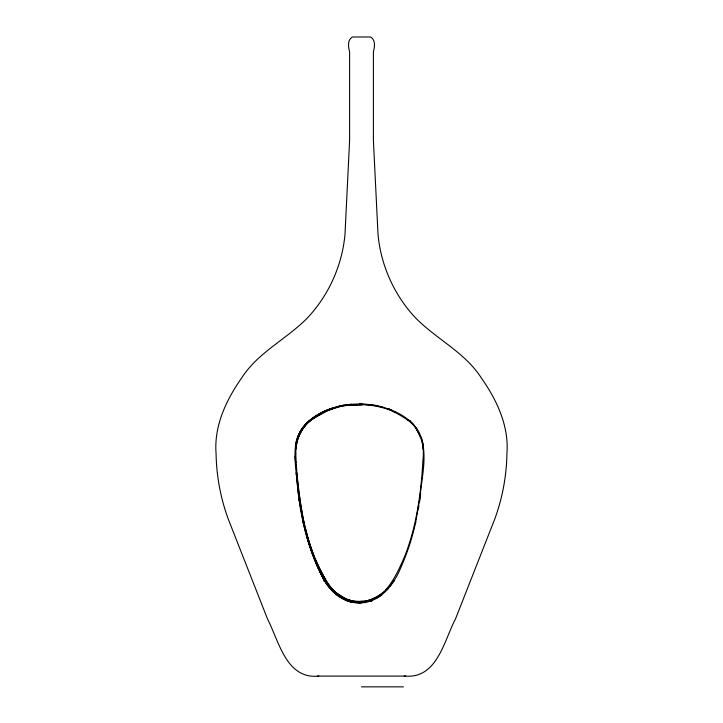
<?xml version="1.0" encoding="UTF-8"?>
<svg xmlns="http://www.w3.org/2000/svg" width="723" height="723" viewBox="0 0 723 723"><rect width="100%" height="100%" fill="white"/><g stroke="black" fill="none" stroke-linecap="round" stroke-linejoin="round"><path stroke-width="1.08" d="M385.504 590.122C394.333 580.126 399.855 567.474 405.151 555.309A243.28 233.303 -44.5 0 0 415.065 522.087C419.512 501.825 421.843 481.138 422.883 460.424C425.214 444.365 419.367 426.254 404.546 418.039A73.791 70.764 44.5 0 0 397.523 413.809C363.615 394.306 295.129 404.934 295.824 453.854M419.711 501.681C420.876 478.843 429.2 453.972 419.006 432.246C410.158 416.584 392.074 408.775 375.165 405.341C350.583 401.238 322.756 406.335 304.934 424.808C289.083 442.738 296.629 467.962 297.74 489.335M295.797 449.2L296.059 446.272M420.705 493.448L415.454 523.443M418.888 505.883L418.219 509.787M295.346 446.272L295.472 445.513M415.77 522.087L414.171 528.829A243.425 233.439 -44.5 0 1 400.587 568.206C393.375 585.422 379.286 603.515 358.653 602.837M295.806 443.371C298.942 426.425 313.71 414.993 329.073 409.345M387.058 588.414C381.78 594.921 374.017 599.159 365.919 601.039L365.278 602.702L365.919 601.057M297.46 437.677L301.491 429.661M302.006 428.875L307.167 422.566L312.878 418.039M390.149 586.118L393.791 580.849M381.726 595.101L376.466 598.273M347.862 405.341L361.97 404.681M388.152 588.63L387.049 589.841M351.622 404.247L350.556 404.374M313.493 418.527C303.985 424.274 297.777 434.64 296.159 445.513C297.316 436.828 301.907 429.037 307.627 422.566L308.007 422.566C315.373 416.773 323.506 411.559 332.553 408.856M330.077 408.902L342.684 405.341L350.863 404.374M314.243 418.039L328.278 410.293L336.755 407.582M314.948 416.692L327.121 410.23L334.903 407.474M383.579 592.191C376.52 597.614 368.215 601.888 359.105 601.599M336.629 407.582L341.355 405.992L351.251 404.744M338.789 406.407L343.579 405.341M358.653 601.626L365.919 601.039M359.557 601.608L362.503 601.283M361.97 602.657C342.603 604.871 326.579 588.911 320.117 572.074C327.338 588.567 342.928 604.988 362.503 602.485M361.97 601.446L352.417 601.156L346.2 599.204M361.997 602.548L372.246 600.415L371.839 601.057L370.158 601.066M351.134 404.907L362.503 404.763M317.397 676.095L405.603 676.095C437.288 678.526 444.049 640.65 455.445 619.051L494.731 519.132C502.395 498.255 506.534 476.095 506.913 453.854C509.191 426.199 496.873 400.072 481.337 377.957C464.555 351.758 435.327 338.726 414.433 316.71C393.764 294.171 380.786 264.844 378.012 234.388L373.402 140.533L373.402 51.839C374.704 46.878 375.843 40.244 370.682 36.99L352.318 36.99C347.157 40.244 348.296 46.878 349.598 51.839L349.598 140.533L344.988 234.388C342.214 264.844 329.236 294.171 308.567 316.71C287.673 338.726 258.445 351.758 241.663 377.957C226.127 400.072 213.809 426.199 216.087 453.854C216.466 476.095 220.605 498.255 228.269 519.132L267.555 619.051C278.942 641.165 286.308 679.593 318.78 676.077M309.354 420.461L310.754 420.461M296.132 472.842L298.762 497.56L303.172 522.087M318.346 568.206A243.787 233.909 44.1 0 1 306.561 535.526L306.516 535.526A245.233 235.87 42.2 0 0 318.274 568.206L320.578 573.258M321.419 574.559L318.012 568.206A245.992 235.897 44.5 0 1 303.036 522.087L300.379 508.504L297.46 487.013M323.696 580.849L326.335 580.849C333.005 592.652 345.657 601.816 359.557 601.626M392.426 580.849L394.424 580.849M303.226 519.132L307.23 535.526A245.097 235.734 42.2 0 0 316.258 561.789C321.527 572.327 326.254 583.976 335.147 591.92M321.256 574.559C325.35 582.313 330.321 589.941 337.415 595.21M334.921 591.92L346.001 599.015L352.869 601.057M361.5 686.85L403.416 686.85M375.165 405.341L376.737 405.585M393.637 411.694L395.571 411.703M410.33 421.193L409.688 420.461L407.917 420.443M388.613 408.847L389.254 409.064M390.474 410.23L390.971 410.402M404.22 676.077L405.603 676.095M361.97 404.112L359.557 403.985L373.972 405.341L382.575 407.103M352.553 601.057L353.231 601.156M353.737 602.494L347.266 601.057L337.279 595.21M387.862 408.631L391.884 410.221M339.819 595.725L343.994 598.264M338.979 595.21C333.348 591.794 329.327 586.353 325.892 580.849M409.39 420.452L412.544 423.371M412.833 423.696L416.9 428.875M416.186 428.875L420.569 437.189M326.335 580.849L319.458 568.206L313.782 555.309A243.543 233.674 44.1 0 1 307.275 535.526L305.486 528.829M325.386 579.954L316.484 562.702M316.05 561.789L313.511 555.309A246.019 235.924 44.5 0 1 303.741 522.087L298.382 489.335M316.538 562.44L316.105 561.22M421.283 437.189L423.47 445.513M304.726 528.829L306.561 535.526M303.136 522.087L304.772 528.829M303.877 522.087L301.672 511.251M301.708 511.251L300.316 503.262M300.352 503.262L296.791 472.842L297.18 476.972M299.376 501.663L298.482 495.174M299.186 495.174L299.503 497.56M298.445 489.335L297.533 481.102M422.765 445.513L423.154 449.2M297.153 476.972L297.352 478.78M296.837 472.842L296.141 462.187M296.629 470.501L296.285 464.564M296.159 462.187L295.797 453.854M295.183 456.285L295.355 460.424"/></g></svg>
